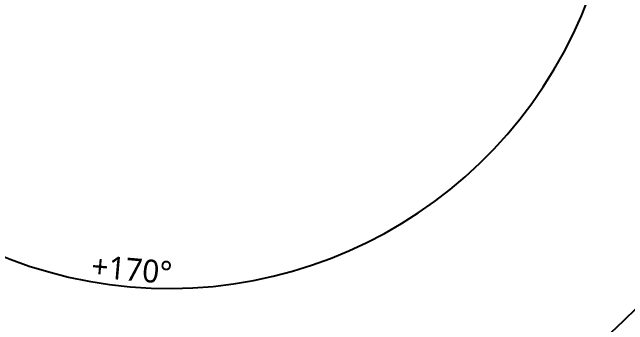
# Model space of a CAD drawing. Header units: millimetres. Extents: x 5828 to 6704, y 123 to 421.
# Drawn here: x 6600.9 to 6657.6, y 185.3 to 214.1 of the extents above; entities that cross this region are included whole.
import ezdxf

# ---------------------------------------------------------------- set-up
doc = ezdxf.new("R2010")
doc.units = ezdxf.units.MM
doc.linetypes.add('BANKLINE1', pattern=[5.5, 4, -1.5])
doc.layers.add('00_COMPONENTS', color=7, linetype='BANKLINE1')
doc.styles.add('微软雅黑', font='msyh.ttc', dxfattribs={"height": 2.1})
doc.dimstyles.new('尺寸标注_1_20比例', dxfattribs={"dimtxt": 2.1, "dimasz": 1.7, "dimexe": 0.5, "dimexo": 0.4, "dimgap": 0.5, "dimtad": 1, "dimdec": 1, "dimlfac": 20, "dimdsep": 46, "dimtxsty": '微软雅黑', "dimcen": 0.09, "dimadec": 0, "dimazin": 0, "dimtp": 0.01, "dimtm": 0.01, "dimtfac": 1, "dimtdec": 1, "dimtofl": 0, "dimtmove": 0, "dimatfit": 3, "dimfxl": 1, "dimtolj": 1, "dimarcsym": 0})

# ---------------------------------------------------------------- blocks, each defined once
blk = doc.blocks.new('*D1538')
at = {"layer": '00_COMPONENTS', "color": 0, "linetype": 'ByBlock', "lineweight": -2, "ltscale": 20}
for p, q in [((6574.469, 229.883), (6574.639, 229.883)), ((6649.886, 223.799), (6656.487, 222.635))]:
    blk.add_line(p, q, dxfattribs=at)
blk.add_arc((6615.38, 229.883), 41.241, 182.3619, 347.6381, dxfattribs=at)
at = {"layer": '00_COMPONENTS', "color": 0}
for points in [[(6574.457, 228.189), (6573.89, 228.177), (6574.139, 229.883)], [(6655.943, 220.999), (6655.387, 221.109), (6655.995, 222.721)]]:
    blk.add_solid(points, dxfattribs=at)
at = {"layer": 'Defpoints', "color": 0}
for p in [(6574.069, 229.883), (6615.38, 229.883), (6649.492, 223.868), (6592.718, 195.426)]:
    blk.add_point(p, dxfattribs=at)
at = {"layer": '00_COMPONENTS', "color": 0, "insert": (6611.924, 190.383), "char_height": 2.1, "attachment_point": 5, "rotation": 355, "style": '微软雅黑'}
blk.add_mtext('\\A1;+\\A1;170%%d', dxfattribs=at)

msp = doc.modelspace()

# ---------------------------------------------------------------- linework, layer by layer
at = {"layer": '00_COMPONENTS', "linetype": 'ByBlock', "ltscale": 20}
msp.add_arc((6615.38, 229.8829), 60.8953, 220.259081, 319.740919, dxfattribs=at)

# ---------------------------------------------------------------- dimensions: what is measured, and where the dimension line sits
dim = msp.add_angular_dim_3p(base=(6592.7175, 195.4263), center=(6615.38, 229.8829), p1=(6574.0692, 229.8829), p2=(6649.492, 223.868), text='\\A1;+<>', dimstyle='尺寸标注_1_20比例', dxfattribs=at)
dim.commit()
dim.dimension.update_dxf_attribs({"geometry": '*D1538', "text_midpoint": (6611.9242, 190.3832)})

doc.saveas('drawing.dxf')
